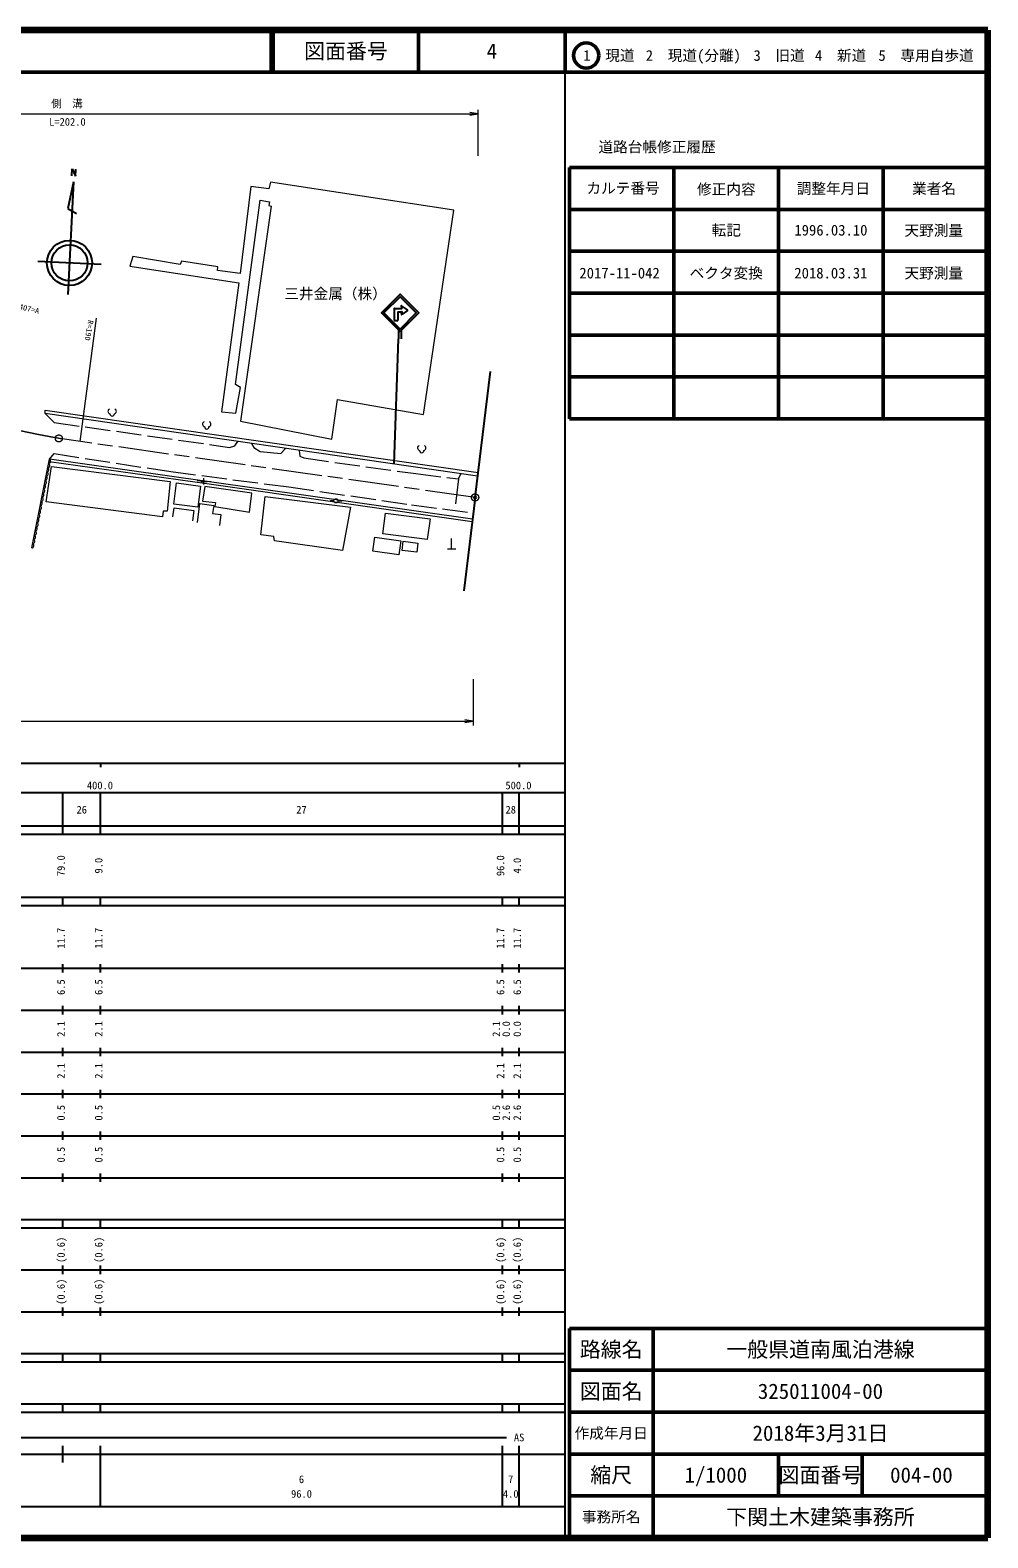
# Model space of a CAD drawing. Units: millimetres, scale not verified. Extents: x 40000 to 680000, y 20000 to 380000.
# Drawn here: x 451164 to 680000, y 20000 to 380000 of the extents above; entities that cross this region are included whole.
import ezdxf
from ezdxf.enums import TextEntityAlignment as Align

# ---------------------------------------------------------------- set-up
doc = ezdxf.new("R2010")
doc.units = ezdxf.units.MM
doc.header["$LTSCALE"] = 1000
doc.header["$PDMODE"] = 32
doc.header["$PDSIZE"] = 500
doc.linetypes.add('CHAIN', pattern=[18.5, 12, -1.5, 3.5, -1.5])
doc.linetypes.add('DASHED', pattern=[7.5, 6, -1.5])
for name, color, linetype, lineweight in [('M-BMK', 2, 'CHAIN', 13), ('M-BMK-OTRS', 5, 'Continuous', 25), ('M-BMK-SRVR', 3, 'Continuous', 25), ('M-STR-HTXT', 7, 'Continuous', 13), ('M-STR-STRC', 7, 'Continuous', 25), ('M-TTL', 2, 'Continuous', 140), ('M-TTL-BAND', 7, 'Continuous', 25), ('M-TTL-FRAM', 2, 'Continuous', 50), ('M-TTL-LINE', 7, 'Continuous', 50), ('M-WORK', 1, 'Continuous', 13)]:
    doc.layers.add(name, color=color, linetype=linetype, lineweight=lineweight)
doc.layers.add('M-OTRS', color=6, linetype='Continuous')
doc.layers.add('M-TTL-TXT', color=7, linetype='Continuous')
doc.styles.add('ＭＳ ゴシック', font='')
doc.styles.get('ＭＳ ゴシック').set_extended_font_data('MS Gothic')

# ---------------------------------------------------------------- blocks, each defined once
blk = doc.blocks.new('plus')
at = {"color": 0, "linetype": 'Continuous', "lineweight": -2}
for p, q in [((-1.25, 0), (1.25, 0)), ((0, -1.25), (0, 1.25))]:
    blk.add_line(p, q, dxfattribs=at)
blk = doc.blocks.new('open_arrow')
at = {"color": 0, "linetype": 'Continuous', "lineweight": -2}
blk.add_lwpolyline([(7.5, 1.25), (0, 0), (7.5, -1.25)], dxfattribs=at)

msp = doc.modelspace()

# ---------------------------------------------------------------- linework, layer by layer
at = {"layer": 'M-BMK'}
msp.add_line((557475, 268424), (458833, 282379), dxfattribs=at)
for centre, radius in [((458019, 282523), 832), ((557475, 268424), 862)]:
    msp.add_circle(centre, radius, dxfattribs=at)
msp.add_open_spline([(458833, 282379), (454079, 283219), (452798, 283475), (448953, 284292), (443266, 285501), (440118, 286357), (434504, 287868), (431548, 288664), (429944, 289285), (427035, 290238), (415759, 293933), (409551, 296322), (398324, 300163), (390204, 302941), (385700, 304635), (377512, 307208), (375435, 307860), (374268, 308238), (372140, 308701), (370658, 309025), (369800, 309063), (368291, 309219), (366311, 309423), (365626, 309428), (363201, 309502)], degree=3, knots=[0, 0, 0, 0, 1, 1, 1, 2, 2, 2, 3, 3, 3, 4, 4, 4, 5, 5, 5, 6, 6, 6, 7, 7, 7, 8, 8, 8, 8], dxfattribs=at)
at = {"layer": 'M-BMK-OTRS'}
for q in [(561126, 298457), (554784, 246091)]:
    msp.add_line((557475, 268424), q, dxfattribs=at)
at = {"layer": 'M-BMK-SRVR'}
for p, q in [((461146, 345205), (461230, 346866)), ((461146, 345205), (461230, 346866)), ((461230, 346866), (462007, 345157)), ((461230, 346866), (462007, 345157)), ((462007, 345157), (462083, 346824)), ((462007, 345157), (462083, 346824)), ((461545, 343781), (460143, 337380)), ((461545, 343781), (460143, 337380)), ((461545, 343781), (460189, 316882)), ((461545, 343781), (460189, 316882)), ((460143, 337380), (462241, 336195)), ((460143, 337380), (462241, 336195)), ((468100, 324034), (453036, 324793)), ((468100, 324034), (453036, 324793))]:
    msp.add_line(p, q, dxfattribs=at)
for radius in [5387, 5387, 4309, 4309]:
    msp.add_circle((460568, 324414), radius, dxfattribs=at)
at = {"layer": 'M-OTRS'}
msp.add_point((557475, 268424), dxfattribs=at)
at = {"layer": 'M-STR-HTXT'}
for p, q in [((362898, 360000), (558198, 360000)), ((558198, 350000), (558198, 361000)), ((466902, 311207), (463068, 281780)), ((557000, 225000), (557000, 214000)), ((288000, 215000), (557000, 215000))]:
    msp.add_line(p, q, dxfattribs=at)
at = {"layer": 'M-STR-STRC'}
for p, q in [((538146, 313427), (538146, 310709)), ((538247, 313528), (539910, 313528)), ((539802, 314116), (539967, 313607)), ((541338, 313192), (539894, 314185)), ((538146, 310709), (539019, 310709)), ((539019, 312622), (539019, 310709)), ((539119, 312723), (540005, 312723)), ((539893, 312199), (540061, 312641)), ((541338, 313059), (539984, 312128)), ((538107, 276368), (539196, 306274)), ((539196, 308374), (539196, 306274)), ((539896, 306274), (539896, 308374))]:
    msp.add_line(p, q, dxfattribs=at)
for points in [[(539546, 308024), (544001, 312479), (539546, 316934), (535091, 312479)], [(539546, 308618), (543407, 312479), (539546, 316340), (535685, 312479)]]:
    msp.add_lwpolyline(points, close=True, dxfattribs=at)
for centre, radius, start, end in [((538247, 313427), 101, 90, 180), ((539860, 314135), 60.4, 55.49148, 197.96304), ((539910, 313588), 60.4, 270, 17.96304), ((539119, 312622), 101, 90, 180), ((539950, 312177), 60.4, 159.14554, 304.50852), ((540005, 312662), 60.4, 339.14554, 90), ((541293, 313125), 80.5, 304.50852, 55.49148)]:
    msp.add_arc(centre, radius, start, end, dxfattribs=at)
at = {"layer": 'M-TTL'}
for p, q in [((680000, 380000), (40000, 380000)), ((680000, 20000), (680000, 380000)), ((40000, 20000), (680000, 20000))]:
    msp.add_line(p, q, dxfattribs=at)
at = {"layer": 'M-TTL-BAND'}
for p, q in [((579000, 20000), (579000, 370000)), ((40000, 205000), (579000, 205000)), ((468000, 205000), (468000, 204000)), ((568000, 205000), (568000, 204000)), ((68000, 198000), (579000, 198000)), ((459000, 188000), (459000, 198000)), ((468000, 188000), (468000, 198000)), ((564000, 188000), (564000, 198000)), ((568000, 188000), (568000, 198000)), ((40000, 190000), (579000, 190000)), ((40000, 188000), (579000, 188000)), ((40000, 173000), (579000, 173000)), ((459000, 171000), (459000, 173000)), ((468000, 171000), (468000, 173000)), ((564000, 171000), (564000, 173000)), ((568000, 171000), (568000, 173000)), ((40000, 171000), (579000, 171000)), ((40000, 156000), (579000, 156000)), ((459000, 155000), (459000, 157000)), ((468000, 155000), (468000, 157000)), ((564000, 155000), (564000, 157000)), ((568000, 155000), (568000, 157000)), ((46000, 146000), (579000, 146000)), ((459000, 145000), (459000, 147000)), ((468000, 145000), (468000, 147000)), ((564000, 145000), (564000, 147000)), ((568000, 145000), (568000, 147000)), ((459000, 135000), (459000, 137000)), ((468000, 135000), (468000, 137000)), ((564000, 135000), (564000, 137000)), ((568000, 135000), (568000, 137000)), ((52000, 136000), (579000, 136000)), ((46000, 126000), (579000, 126000)), ((459000, 125000), (459000, 127000)), ((468000, 125000), (468000, 127000)), ((564000, 125000), (564000, 127000)), ((568000, 125000), (568000, 127000)), ((52000, 116000), (579000, 116000)), ((459000, 115000), (459000, 117000)), ((468000, 115000), (468000, 117000)), ((564000, 115000), (564000, 117000)), ((568000, 115000), (568000, 117000)), ((46000, 106000), (579000, 106000)), ((459000, 105000), (459000, 107000)), ((468000, 105000), (468000, 107000)), ((564000, 105000), (564000, 107000)), ((568000, 105000), (568000, 107000)), ((40000, 96000), (579000, 96000)), ((40000, 94000), (579000, 94000)), ((459000, 94000), (459000, 96000)), ((468000, 94000), (468000, 96000)), ((564000, 94000), (564000, 96000)), ((568000, 94000), (568000, 96000)), ((49000, 84000), (579000, 84000)), ((459000, 83000), (459000, 85000)), ((468000, 83000), (468000, 85000)), ((564000, 83000), (564000, 85000)), ((568000, 83000), (568000, 85000)), ((40000, 74000), (579000, 74000)), ((459000, 73000), (459000, 75000)), ((468000, 73000), (468000, 75000)), ((564000, 73000), (564000, 75000)), ((568000, 73000), (568000, 75000)), ((40000, 64000), (579000, 64000)), ((40000, 62000), (579000, 62000)), ((459000, 62000), (459000, 64000)), ((468000, 62000), (468000, 64000)), ((564000, 62000), (564000, 64000)), ((568000, 62000), (568000, 64000)), ((40000, 52000), (579000, 52000)), ((459000, 50000), (459000, 52000)), ((468000, 50000), (468000, 52000)), ((564000, 50000), (564000, 52000)), ((568000, 50000), (568000, 52000)), ((40000, 50000), (579000, 50000)), ((71513, 44000), (564967, 44000)), ((40000, 40000), (579000, 40000)), ((459000, 38000), (459000, 42000)), ((468000, 27500), (468000, 42000)), ((564000, 27500), (564000, 42000)), ((568000, 27500), (568000, 42000)), ((68000, 27500), (579000, 27500))]:
    msp.add_line(p, q, dxfattribs=at)
at = {"layer": 'M-TTL-FRAM'}
for p, q in [((580000, 347197), (580000, 287197)), ((580000, 347197), (680000, 347197)), ((580000, 287197), (680000, 287197)), ((680000, 70000), (580000, 70000)), ((580000, 70000), (580000, 20000))]:
    msp.add_line(p, q, dxfattribs=at)
at = {"layer": 'M-TTL-LINE'}
for p, q in [((508747, 380000), (508747, 370000)), ((509247, 380000), (509247, 370000)), ((543997, 380000), (543997, 370000)), ((579000, 380000), (579000, 370000)), ((40000, 370000), (680000, 370000)), ((605000, 347197), (605000, 287197)), ((630000, 347197), (630000, 287197)), ((655000, 347197), (655000, 287197)), ((580000, 337197), (680000, 337197)), ((580000, 327197), (680000, 327197)), ((580000, 317197), (680000, 317197)), ((580000, 307197), (680000, 307197)), ((580000, 297197), (680000, 297197)), ((600000, 70000), (600000, 20000)), ((680000, 60000), (580000, 60000)), ((680000, 50000), (580000, 50000)), ((680000, 40000), (580000, 40000)), ((630000, 40000), (630000, 30000)), ((650000, 40000), (650000, 30000)), ((680000, 30000), (580000, 30000))]:
    msp.add_line(p, q, dxfattribs=at)
msp.add_circle((584031, 373958), 3000, dxfattribs=at)
at = {"layer": 'M-WORK'}
for p, q in [((503933, 342647), (501348, 321878)), ((508185, 342129), (503933, 342647)), ((508558, 343738), (508185, 342129)), ((552365, 337009), (508558, 343738)), ((500213, 295364), (506095, 339379)), ((506095, 339379), (508357, 338991)), ((508357, 338991), (508206, 338127)), ((508723, 337993), (501467, 286596)), ((508206, 338127), (508723, 337993)), ((545191, 288244), (552365, 337009)), ((475718, 325935), (475007, 323609)), ((486985, 324061), (475718, 325935)), ((487330, 324837), (486985, 324061)), ((496005, 323515), (487330, 324837)), ((475007, 323609), (501054, 319666)), ((495948, 322625), (496005, 323515)), ((501348, 321878), (495948, 322625)), ((501054, 319666), (496917, 288836)), ((501441, 294653), (500213, 295364)), ((500343, 288513), (501441, 294653)), ((523280, 282330), (524637, 291831)), ((524637, 291831), (545191, 288244)), ((454744, 288449), (454760, 289278)), ((558089, 273472), (454744, 288449)), ((454760, 289278), (558198, 274367)), ((496917, 288836), (500343, 288513)), ((501467, 286596), (523280, 282330)), ((451567, 256355), (455760, 277544)), ((493441, 272244), (455760, 277544)), ((454999, 267397), (456278, 275845)), ((493358, 271650), (455677, 276950)), ((456278, 275845), (484587, 272226)), ((484587, 272226), (483897, 265116)), ((494315, 272120), (491075, 272407)), ((492901, 271015), (492355, 267568)), ((504162, 269406), (492901, 271015)), ((556777, 262635), (493357, 271650)), ((556851, 263230), (493441, 272244)), ((482777, 263824), (454999, 267397)), ((491114, 262435), (491717, 266974)), ((491717, 266974), (495020, 266486)), ((492355, 267568), (495416, 267191)), ((495020, 266486), (494762, 264561)), ((495416, 267191), (495314, 266246)), ((503558, 264925), (504162, 269406)), ((506266, 259524), (507357, 268659)), ((507357, 268659), (527724, 266074)), ((523719, 267600), (522885, 267609)), ((524719, 267606), (525702, 267632)), ((482949, 265159), (482777, 263824)), ((483897, 265116), (482949, 265159)), ((485282, 263814), (485541, 265911)), ((485541, 265911), (490281, 265279)), ((490281, 265279), (489965, 262866)), ((494762, 264561), (496715, 264360)), ((495314, 266246), (503558, 264925)), ((496715, 264360), (496371, 261746)), ((527724, 266074), (525770, 255761)), ((509426, 259094), (506266, 259524)), ((509540, 258059), (509426, 259094)), ((525770, 255761), (509540, 258059)), ((550848, 256150), (552848, 256150)), ((551848, 256150), (551848, 258650))]:
    msp.add_line(p, q, dxfattribs=at)
at = {"layer": 'M-WORK', "linetype": 'DASHED'}
msp.add_line((553548, 272844), (552581, 265327), dxfattribs=at)
for points in [[(454744, 288449), (456910, 286321), (498835, 280375), (500042, 280719), (500790, 281776)], [(504059, 281302), (504609, 280375), (506161, 279383), (511073, 278909), (512188, 280124)], [(455760, 277544), (456881, 278876), (484745, 274596), (512953, 270919), (542282, 266668), (557032, 264748)], [(515446, 279652), (515573, 278282), (516550, 277842), (543322, 274108), (553548, 272844), (554098, 274050)]]:
    msp.add_lwpolyline(points, dxfattribs=at)
at = {"layer": 'M-WORK'}
for points in [[(486138, 271881), (491869, 271149), (491225, 266112), (485494, 266844)], [(536106, 264657), (546706, 263278), (546068, 258374), (535468, 259753)], [(533492, 258940), (539754, 258050), (539280, 254712), (533017, 255602)], [(540300, 257964), (543804, 257533), (543535, 255340), (540030, 255771)]]:
    msp.add_lwpolyline(points, close=True, dxfattribs=at)
msp.add_circle((524219, 267609), 500, dxfattribs=at)
for centre, radius, start, end in [((470364, 289009), 599, 113.44836, 257.2818), ((470766, 288392), 534, 176.52859, 3.47141), ((471167, 289009), 599, 282.7182, 66.55164), ((492951, 285913), 599, 113.44836, 257.2818), ((493352, 285297), 534, 176.52859, 3.47141), ((493754, 285913), 599, 282.7182, 66.55164), ((455533, 277065), 531, 273.05354, 64.55449), ((544329, 280244), 599, 113.44836, 257.2818), ((544731, 279628), 534, 176.52859, 3.47141), ((545132, 280244), 599, 282.7182, 66.55164), ((454933, 274038), 531, 273.05354, 64.55449), ((455133, 275047), 531, 273.05354, 64.55449), ((455333, 276056), 531, 273.05354, 64.55449), ((454135, 270002), 531, 273.05354, 64.55449), ((454334, 271011), 531, 273.05354, 64.55449), ((454534, 272020), 531, 273.05354, 64.55449), ((454734, 273029), 531, 273.05354, 64.55449), ((453336, 265966), 531, 273.05354, 64.55449), ((453535, 266975), 531, 273.05354, 64.55449), ((453735, 267984), 531, 273.05354, 64.55449), ((453935, 268993), 531, 273.05354, 64.55449), ((452737, 262939), 531, 273.05354, 64.55449), ((452936, 263948), 531, 273.05354, 64.55449), ((453136, 264957), 531, 273.05354, 64.55449), ((451938, 258903), 531, 273.05354, 64.55449), ((452137, 259912), 531, 273.05354, 64.55449), ((452337, 260921), 531, 273.05354, 64.55449), ((452537, 261930), 531, 273.05354, 64.55449), ((451538, 256885), 531, 273.05354, 64.55449), ((451738, 257894), 531, 273.05354, 64.55449)]:
    msp.add_arc(centre, radius, start, end, dxfattribs=at)

# ---------------------------------------------------------------- block references
at = {"layer": 'M-STR-HTXT', "xscale": 267, "yscale": 267, "rotation": 180}
for p in [(558198, 360000), (557000, 215000)]:
    msp.add_blockref('open_arrow', p, dxfattribs=at)
at = {"layer": 'M-WORK', "xscale": 600, "yscale": 600}
msp.add_blockref('plus', (492706, 272262), dxfattribs=at)

# ---------------------------------------------------------------- texts
at = {"layer": 'M-STR-HTXT', "style": 'ＭＳ ゴシック'}
msp.add_text('側\u3000溝', height=1833, dxfattribs=at).set_placement((456219, 360999), align=Align.BOTTOM_LEFT)
msp.add_text('L=202.0', height=1833, dxfattribs=at).set_placement((460070, 356645), align=Align.BOTTOM_CENTER)
msp.add_text('R=190', height=1320, rotation=259.992, dxfattribs=at).set_placement((464651, 310926), align=Align.BOTTOM_LEFT)
at = {"layer": 'M-STR-STRC', "style": 'ＭＳ ゴシック'}
msp.add_text('407=A', height=1320, rotation=345.964, dxfattribs=at).set_placement((448283, 313038), align=Align.BOTTOM_LEFT)
at = {"layer": 'M-TTL-BAND', "style": 'ＭＳ ゴシック'}
for s, p in [('400.0', (467844, 198195)), ('500.0', (567844, 198195)), ('26', (463500, 192405)), ('27', (516000, 192405)), ('28', (566000, 192405)), ('AS', (568000, 42500)), ('6', (516000, 32523)), ('7', (566000, 32523)), ('96.0', (516000, 29033)), ('4.0', (566000, 29033))]:
    msp.add_text(s, height=1833, dxfattribs=at).set_placement(p, align=Align.BOTTOM_CENTER)
for s, p in [('79.0', (460000, 180500)), ('9.0', (469000, 180500)), ('96.0', (565000, 180500)), ('4.0', (569000, 180500)), ('11.7', (460000, 163174)), ('11.7', (469000, 163174)), ('11.7', (565000, 163174)), ('11.7', (569000, 163174)), ('6.5', (460000, 151500)), ('6.5', (469000, 151500)), ('6.5', (565000, 151500)), ('6.5', (569000, 151500)), ('2.1', (460000, 141500)), ('2.1', (469000, 141500)), ('2.1', (564000, 141500)), ('0.0', (566370, 141500)), ('0.0', (569000, 141500)), ('2.1', (460000, 131500)), ('2.1', (469000, 131500)), ('2.1', (565000, 131500)), ('2.1', (569000, 131500)), ('0.5', (460000, 121500)), ('0.5', (469000, 121500)), ('0.5', (564000, 121500)), ('2.6', (566370, 121500)), ('2.6', (569000, 121500)), ('0.5', (460000, 111500)), ('0.5', (469000, 111500)), ('0.5', (565000, 111500)), ('0.5', (569000, 111500)), ('(0.6)', (460000, 88764)), ('(0.6)', (469000, 88764)), ('(0.6)', (565000, 88764)), ('(0.6)', (569000, 88764)), ('(0.6)', (460000, 78764)), ('(0.6)', (469000, 78764)), ('(0.6)', (565000, 78764)), ('(0.6)', (569000, 78764))]:
    msp.add_text(s, height=1833, rotation=90, dxfattribs=at).set_placement(p, align=Align.BOTTOM_CENTER)
at = {"layer": 'M-TTL-TXT', "style": 'ＭＳ ゴシック'}
for s, height, p in [('図面番号', 3666, (526622, 375000)), ('4', 3666, (561497, 375000)), ('1\u3000現道', 2566, (589448, 373958)), ('2\u3000現道(分離)', 2566, (609619, 373958)), ('3\u3000旧道', 2566, (630121, 373958)), ('4\u3000新道', 2566, (644824, 373958)), ('5\u3000専用自歩道', 2566, (665228, 373958)), ('道路台帳修正履歴', 2566, (600968, 352113)), ('カルテ番号', 2566, (592839, 342277)), ('修正内容', 2566, (617509, 342023)), ('調整年月日', 2566, (643089, 342197)), ('業者名', 2566, (667134, 342197)), ('転記', 2566, (617500, 332245)), ('1996.03.10', 2566, (642500, 332245)), ('天野測量', 2566, (667077, 332189)), ('2017-11-042', 2566, (592000, 322000)), ('ベクタ変換', 2566, (617489, 322000)), ('2018.03.31', 2566, (642491, 322000)), ('天野測量', 2566, (667078, 322000)), ('路線名', 3666, (590000, 65000)), ('路線名', 3666, (590000, 65000)), ('一般県道南風泊港線', 3666, (640000, 65000)), ('図面名', 3666, (590000, 55000)), ('図面名', 3666, (590000, 55000)), ('325011004-00', 3666, (640000, 55000)), ('2018年3月31日', 3666, (640000, 45000)), ('作成年月日', 2566, (590000, 45000)), ('作成年月日', 2566, (590000, 45000)), ('縮尺', 3666, (590000, 35000)), ('縮尺', 3666, (590000, 35000)), ('1/1000', 3666, (615000, 35000)), ('図面番号', 3666, (640000, 35000)), ('図面番号', 3666, (640000, 35000)), ('004-00', 3666, (664125, 35000)), ('事務所名', 2566, (590000, 25000)), ('事務所名', 2566, (590000, 25000)), ('下関土木建築事務所', 3666, (640000, 25000))]:
    msp.add_text(s, height=height, dxfattribs=at).set_placement(p, align=Align.MIDDLE_CENTER)
at = {"layer": 'M-WORK', "style": 'ＭＳ ゴシック'}
msp.add_text('三井金属（株）', height=2566, dxfattribs=at).set_placement((511890, 315022), align=Align.BOTTOM_LEFT)

doc.saveas('drawing.dxf')
